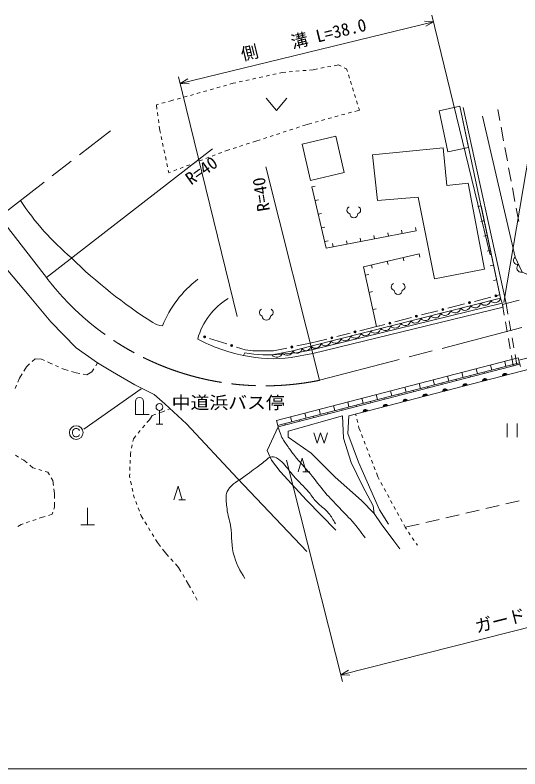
# Model space of a CAD drawing. Units: millimetres, scale not verified. Extents: x 40000 to 680000, y 20000 to 380000.
# Drawn here: x 185097 to 258732, y 205000 to 314998 of the extents above; entities that cross this region are included whole.
import ezdxf
from ezdxf.enums import TextEntityAlignment as Align

# ---------------------------------------------------------------- set-up
doc = ezdxf.new("R2010")
doc.units = ezdxf.units.MM
doc.header["$LTSCALE"] = 1000
doc.linetypes.add('CHAIN', pattern=[18.5, 12, -1.5, 3.5, -1.5])
for name, color, linetype, lineweight in [('M-BGD', 7, 'Continuous', 13), ('M-BMK', 2, 'CHAIN', 13), ('M-BMK-SRVR', 3, 'Continuous', 13), ('M-STR-HTXT', 7, 'Continuous', 13), ('M-STR-STRC', 7, 'Continuous', 13), ('M-TTL-BAND', 7, 'Continuous', 13)]:
    doc.layers.add(name, color=color, linetype=linetype, lineweight=lineweight)
doc.styles.add('ＭＳ ゴシック', font='')
doc.styles.get('ＭＳ ゴシック').set_extended_font_data('MS Gothic')

msp = doc.modelspace()

# ---------------------------------------------------------------- linework, layer by layer
at = {"layer": 'M-BGD'}
for p, q in [((227055, 306890), (227553, 306935)), ((228051, 306981), (228552, 307026)), ((228552, 307026), (229189, 307146)), ((229681, 307238), (230172, 307330)), ((230664, 307422), (231155, 307514)), ((231646, 307606), (232283, 307726)), ((232283, 307726), (232643, 307546)), ((233090, 307322), (233449, 307143)), ((233449, 307143), (233566, 306767)), ((220722, 305885), (221211, 305992)), ((221699, 306099), (222187, 306206)), ((222676, 306313), (223164, 306421)), ((223653, 306528), (224063, 306618)), ((224063, 306618), (224565, 306664)), ((225063, 306709), (225561, 306754)), ((226059, 306799), (226557, 306845)), ((233715, 306289), (233863, 305812)), ((215474, 304644), (215955, 304779)), ((216436, 304915), (216893, 305044)), ((216893, 305044), (217304, 305134)), ((217792, 305241), (218280, 305349)), ((218769, 305456), (219257, 305563)), ((219746, 305670), (220234, 305777)), ((234011, 305334), (234160, 304857)), ((211624, 303558), (212105, 303694)), ((212586, 303829), (213067, 303965)), ((213549, 304101), (214030, 304237)), ((214511, 304372), (214992, 304508)), ((234308, 304379), (234456, 303902)), ((207798, 302479), (208255, 302608)), ((208736, 302743), (209218, 302879)), ((209699, 303015), (210180, 303151)), ((210661, 303286), (211143, 303422)), ((221722, 302866), (223222, 301066)), ((223222, 301066), (224722, 302866)), ((234605, 303424), (234753, 302947)), ((205700, 301896), (206026, 301987)), ((205788, 301268), (205700, 301896)), ((206508, 302121), (206990, 302254)), ((207472, 302388), (207798, 302479)), ((234901, 302469), (235050, 301992)), ((235198, 301514), (235315, 301138)), ((255909, 273710), (249981, 301688)), ((256704, 272892), (250436, 301534)), ((205927, 300278), (205858, 300773)), ((233184, 300552), (232702, 300420)), ((234148, 300817), (233666, 300685)), ((235315, 301138), (234630, 300950)), ((255509, 301199), (255805, 299611)), ((206066, 299288), (205997, 299783)), ((228363, 299228), (227678, 299039)), ((229327, 299493), (228845, 299360)), ((230291, 299757), (229809, 299625)), ((231255, 300022), (230773, 299890)), ((232220, 300287), (231737, 300155)), ((258059, 279696), (253288, 300228)), ((206224, 298165), (206136, 298793)), ((206307, 297768), (206224, 298165)), ((225610, 298361), (225135, 298205)), ((226560, 298672), (226085, 298517)), ((227678, 299039), (227035, 298828)), ((255989, 298628), (256356, 296661)), ((206510, 296789), (206408, 297278)), ((221809, 297114), (221334, 296958)), ((222759, 297425), (222284, 297270)), ((223709, 297737), (223234, 297581)), ((224659, 298049), (224184, 297893)), ((206713, 295809), (206612, 296299)), ((218326, 295996), (217849, 295845)), ((219280, 296296), (218803, 296146)), ((220216, 296591), (219757, 296446)), ((220859, 296802), (220216, 296591)), ((206916, 294830), (206815, 295320)), ((215232, 294969), (214765, 294789)), ((215960, 295250), (215698, 295149)), ((216419, 295395), (215960, 295250)), ((217373, 295695), (216896, 295545)), ((256540, 295678), (256907, 293712)), ((207120, 293851), (207018, 294341)), ((212433, 293888), (211967, 293708)), ((213366, 294248), (212900, 294068)), ((214299, 294608), (213832, 294428)), ((207323, 292872), (207221, 293362)), ((209635, 292807), (209168, 292627)), ((210567, 293167), (210101, 292987)), ((211500, 293528), (211034, 293347)), ((257090, 292729), (257457, 290763)), ((207507, 291985), (207424, 292383)), ((207769, 292087), (207507, 291985)), ((208702, 292447), (208235, 292267)), ((228394, 289912), (228881, 290026)), ((257641, 289780), (258008, 287814)), ((228861, 287925), (229347, 288040)), ((253059, 287163), (252569, 287059)), ((253059, 287163), (255807, 274191)), ((229327, 285939), (229814, 286053)), ((258191, 286831), (258559, 284865)), ((253517, 285001), (253028, 284897)), ((229793, 283952), (230280, 284067)), ((243578, 283512), (243482, 284003)), ((237539, 282340), (237443, 282831)), ((239552, 282731), (239456, 283222)), ((241565, 283121), (241469, 283612)), ((253975, 282839), (253486, 282735)), ((230260, 281966), (230747, 282080)), ((231500, 281168), (231404, 281659)), ((233513, 281559), (233417, 282050)), ((235526, 281949), (235430, 282440)), ((254433, 280677), (253944, 280573)), ((241703, 279610), (241816, 279123)), ((244021, 280147), (244134, 279659)), ((237067, 278538), (237180, 278051)), ((239385, 279074), (239498, 278587)), ((254891, 278515), (254402, 278411)), ((236182, 277025), (236671, 277132)), ((255349, 276353), (254860, 276249)), ((236730, 274536), (237219, 274643)), ((255807, 274191), (255318, 274087)), ((255807, 274191), (255318, 274087)), ((228239, 266695), (255909, 273710)), ((228377, 266149), (256119, 272963)), ((250641, 272853), (248225, 272232)), ((254510, 273849), (252094, 273227)), ((255909, 273710), (256119, 272963)), ((256704, 272892), (256171, 272759)), ((256704, 272892), (258617, 273394)), ((256976, 271363), (256704, 272892)), ((237278, 272046), (237767, 272154)), ((246772, 271858), (244356, 271237)), ((256444, 271231), (256171, 272759)), ((288159, 272336), (258554, 264645)), ((242903, 270863), (240487, 270242)), ((237826, 269557), (235404, 268946)), ((239034, 269868), (237826, 269557)), ((237826, 269557), (238315, 269665)), ((256883, 268769), (256620, 270246)), ((257415, 268902), (257152, 270378)), ((233950, 268579), (232011, 268090)), ((215967, 267010), (213458, 267812)), ((230556, 267723), (228134, 267113)), ((257322, 266308), (257059, 267785)), ((257854, 266441), (257591, 267917)), ((218651, 266152), (217396, 266553)), ((224736, 266412), (222808, 266014)), ((228134, 267113), (226205, 266715)), ((218588, 265733), (218421, 265344)), ((219796, 266020), (218651, 266152)), ((222808, 266014), (219796, 266020)), ((257770, 263795), (257497, 265324)), ((258302, 263928), (258030, 265456)), ((187220, 264089), (186774, 263672)), ((188031, 264848), (187585, 264431)), ((188964, 264808), (188031, 264848)), ((189367, 264612), (188964, 264808)), ((190221, 264199), (189818, 264395)), ((190531, 264060), (190221, 264199)), ((197135, 264248), (196854, 263806)), ((223205, 255848), (258464, 264973)), ((223393, 255122), (258664, 264250)), ((223448, 254913), (258721, 264041)), ((256508, 264467), (256696, 263741)), ((257737, 264010), (257791, 263801)), ((258464, 264973), (258816, 263699)), ((186774, 263672), (186397, 263054)), ((191443, 263651), (190987, 263856)), ((192209, 263307), (191899, 263446)), ((192860, 263130), (192209, 263307)), ((193993, 262820), (193342, 262998)), ((196305, 262942), (195575, 262496)), ((196586, 263384), (196305, 262942)), ((252345, 263390), (252533, 262664)), ((253574, 262933), (253628, 262723)), ((254427, 263928), (254615, 263202)), ((255656, 263472), (255710, 263262)), ((185760, 262009), (185508, 261432)), ((186137, 262627), (185760, 262009)), ((194539, 262708), (193993, 262820)), ((195575, 262496), (195029, 262608)), ((248183, 262312), (248371, 261586)), ((249411, 261856), (249465, 261646)), ((250264, 262851), (250452, 262125)), ((251493, 262394), (251547, 262185)), ((185309, 260973), (185109, 260515)), ((241938, 260696), (242126, 259970)), ((244020, 261235), (244208, 260509)), ((245248, 260778), (245303, 260569)), ((246101, 261774), (246289, 261048)), ((247330, 261317), (247384, 261107)), ((237775, 259619), (237963, 258893)), ((239857, 260158), (240045, 259432)), ((241086, 259701), (241140, 259491)), ((243167, 260240), (243221, 260030)), ((202648, 256718), (202648, 258618)), ((203848, 258618), (203848, 256718)), ((233613, 258542), (233801, 257816)), ((235694, 259080), (235882, 258354)), ((236923, 258624), (236977, 258414)), ((239004, 259162), (239058, 258953)), ((207388, 257426), (207714, 257554)), ((229450, 257464), (229638, 256738)), ((231531, 258003), (231719, 257277)), ((232760, 257546), (232814, 257337)), ((234841, 258085), (234895, 257875)), ((202648, 256718), (204648, 256718)), ((204680, 255946), (205083, 256584)), ((205083, 256584), (205604, 256766)), ((206076, 256931), (206597, 257113)), ((206160, 257309), (206160, 255309)), ((206597, 257113), (206923, 257242)), ((225287, 256387), (225475, 255661)), ((227368, 256926), (227556, 256200)), ((228597, 256469), (228651, 256259)), ((230678, 257008), (230733, 256798)), ((234823, 256504), (234758, 256765)), ((204327, 255525), (204680, 255946)), ((205660, 255309), (206660, 255309)), ((223205, 255848), (223448, 254913)), ((224434, 255392), (224488, 255182)), ((226516, 255930), (226570, 255721)), ((235066, 255534), (234945, 256019)), ((256853, 255410), (256853, 253410)), ((258353, 255410), (258353, 253410)), ((203043, 253992), (203364, 254375)), ((203685, 254758), (204006, 255141)), ((235253, 254788), (235188, 255049)), ((235461, 254247), (235253, 254788)), ((202290, 252788), (202369, 253188)), ((202369, 253188), (202721, 253609)), ((228659, 254043), (229159, 252543)), ((229159, 252543), (229659, 254043)), ((229659, 254043), (230159, 252543)), ((230159, 252543), (230659, 254043)), ((235820, 253314), (235640, 253781)), ((202097, 251807), (202194, 252297)), ((236179, 252381), (235999, 252847)), ((236538, 251447), (236358, 251914)), ((201909, 250563), (201922, 250916)), ((201922, 250916), (202001, 251316)), ((236897, 250514), (236717, 250981)), ((185143, 250769), (185574, 250514)), ((186004, 250260), (186368, 250044)), ((186368, 250044), (186844, 249655)), ((201871, 249564), (201890, 250064)), ((226377, 248367), (226977, 250367)), ((226977, 250367), (227577, 248367)), ((237256, 249581), (237076, 250047)), ((187231, 249339), (187707, 248949)), ((187707, 248949), (188063, 248842)), ((188542, 248697), (189021, 248553)), ((201833, 248565), (201852, 249064)), ((237615, 248647), (237435, 249114)), ((189499, 248408), (189856, 248300)), ((189856, 248300), (190093, 247906)), ((201801, 247712), (201814, 248065)), ((201853, 247456), (201801, 247712)), ((227077, 248367), (228077, 248367)), ((238002, 247640), (237794, 248181)), ((238215, 247246), (238002, 247640)), ((190350, 247478), (190586, 247084)), ((190586, 247084), (190691, 246378)), ((202055, 246477), (201954, 246966)), ((238691, 246366), (238453, 246806)), ((190765, 245883), (190870, 245177)), ((202256, 245497), (202155, 245987)), ((208271, 244253), (208871, 246253)), ((208871, 246253), (209471, 244253)), ((239166, 245487), (238928, 245927)), ((190870, 245177), (190863, 244444)), ((202409, 244751), (202357, 245007)), ((202507, 244498), (202409, 244751)), ((208971, 244253), (209971, 244253)), ((239642, 244607), (239404, 245047)), ((190850, 243210), (190761, 242922)), ((190857, 243944), (190850, 243210)), ((195667, 243118), (195667, 240618)), ((202867, 243565), (202687, 244032)), ((203227, 242632), (203047, 243099)), ((240117, 243727), (239879, 244167)), ((240593, 242848), (240355, 243287)), ((253770, 242999), (255718, 243453)), ((256692, 243680), (258640, 244134)), ((190525, 242156), (189954, 241984)), ((190614, 242444), (190525, 242156)), ((203504, 241912), (203406, 242166)), ((241068, 241968), (240831, 242408)), ((247927, 241637), (249875, 242091)), ((250848, 242318), (252796, 242772)), ((187207, 241080), (186734, 240916)), ((188151, 241408), (187679, 241244)), ((188903, 241669), (188624, 241572)), ((189475, 241840), (188903, 241669)), ((203775, 241463), (203504, 241912)), ((204293, 240607), (204034, 241035)), ((241544, 241088), (241306, 241528)), ((245005, 240956), (246953, 241410)), ((185983, 240655), (185521, 240395)), ((186262, 240752), (185983, 240655)), ((194667, 240618), (196667, 240618)), ((204810, 239752), (204551, 240179)), ((241995, 240254), (241782, 240648)), ((241995, 240254), (244031, 240729)), ((242182, 239980), (241995, 240254)), ((205327, 238896), (205068, 239324)), ((242746, 239154), (242464, 239567)), ((243310, 238328), (243028, 238741)), ((205857, 238019), (205585, 238468)), ((206290, 237465), (205857, 238019)), ((243779, 237640), (243592, 237915)), ((207033, 236518), (206599, 237072)), ((207483, 236020), (207033, 236518)), ((208154, 235278), (207818, 235649)), ((208939, 234409), (208489, 234907)), ((209293, 233800), (208939, 234409)), ((209795, 232935), (209544, 233368)), ((210399, 231894), (210046, 232503)), ((210665, 231415), (210399, 231894)), ((211149, 230540), (210907, 230977)), ((211657, 229623), (211391, 230102))]:
    msp.add_line(p, q, dxfattribs=at)
for points in [[(249981, 301688), (251251, 295694), (248230, 295053), (246960, 301047)], [(226947, 296165), (228190, 290862), (233119, 292018), (231875, 297321)], [(243909, 288431), (237982, 287923), (237220, 294612), (247549, 295628), (248057, 290125), (251190, 290463), (253561, 277933), (246279, 276493)], [(232844, 256502), (224949, 254303), (224949, 253420), (228302, 251095), (231808, 247570), (235647, 244146), (237486, 242271), (237306, 243370), (235791, 246309), (234097, 249716), (232979, 253267)]]:
    msp.add_lwpolyline(points, close=True, dxfattribs=at)
for points in [[(258059, 279696), (259043, 277503), (262170, 276173), (264640, 276103), (280518, 280344), (289950, 289555), (289950, 292224), (289496, 296503)], [(243578, 283512), (230493, 280973), (228394, 289912)], [(227673, 236745), (217520, 247358), (210078, 255341), (206959, 258261), (205391, 259631), (202543, 261038), (199325, 262924), (197135, 264248), (193985, 266425), (190297, 270255), (187134, 274040), (184795, 276812), (182686, 279272), (180820, 281814), (179748, 283189)], [(237826, 269557), (235908, 278270), (244021, 280147)], [(256119, 272963), (256275, 272358), (228513, 265607), (225382, 265019)], [(288823, 270790), (258963, 263042), (233770, 256509)], [(222595, 265421), (225587, 265999), (228239, 266695)], [(223885, 265514), (226145, 265721), (228377, 266149)], [(239554, 240698), (238230, 242798), (235176, 249764), (233655, 253961), (233770, 256509)], [(231871, 239827), (227626, 244208), (223786, 248399), (222489, 250075), (221867, 251454), (223448, 254913)], [(237486, 242271), (238516, 240759), (240336, 238271), (241238, 237136)]]:
    msp.add_lwpolyline(points, dxfattribs=at)
for centre, radius in [((255236, 274035), 150), ((255236, 274035), 120), ((255236, 274035), 100), ((251368, 273040), 150), ((251368, 273040), 120), ((251368, 273040), 100), ((247499, 272045), 150), ((247499, 272045), 120), ((247499, 272045), 100), ((243630, 271050), 150), ((243630, 271050), 120), ((243630, 271050), 100), ((239761, 270055), 150), ((239761, 270055), 120), ((239761, 270055), 100), ((234677, 268763), 150), ((234677, 268763), 120), ((234677, 268763), 100), ((212743, 268041), 150), ((212743, 268041), 120), ((212743, 268041), 100), ((231283, 267907), 150), ((231283, 267907), 120), ((231283, 267907), 100), ((216682, 266782), 150), ((216682, 266782), 120), ((216682, 266782), 100), ((225471, 266563), 150), ((225471, 266563), 120), ((225471, 266563), 100), ((206160, 257809), 500)]:
    msp.add_circle(centre, radius, dxfattribs=at)
for centre, radius, start, end in [((219668, 310470), 40619, 213.7034, 229.56622), ((234038, 286545), 536, 116.08703, 255.33416), ((234503, 286026), 600, 180, 0), ((234967, 286545), 536, 284.66584, 63.91297), ((243221, 330262), 71141, 225.46264, 237.67343), ((258406, 279193), 611, 124.66679, 283.6761), ((258899, 278097), 611, 124.66679, 283.6761), ((221443, 263752), 15975, 127.26789, 158.38015), ((240509, 275352), 536, 116.08703, 255.33416), ((241438, 275352), 536, 284.66584, 63.91297), ((240974, 274833), 600, 180, 0), ((221304, 265169), 9904, 121.07087, 165.02914), ((252191, 273091), 814, 216.92813, 351.52136), ((253647, 273460), 814, 216.92813, 351.52136), ((255104, 273830), 814, 216.92813, 351.52136), ((221271, 271591), 536, 116.08703, 255.33416), ((222200, 271591), 536, 284.66584, 63.91297), ((247822, 271984), 814, 216.92813, 351.52136), ((249278, 272353), 814, 216.92813, 351.52136), ((250735, 272722), 814, 216.92813, 351.52136), ((221735, 271073), 600, 180, 0), ((243453, 270876), 814, 216.92813, 351.52136), ((244909, 271245), 814, 216.92813, 351.52136), ((246366, 271615), 814, 216.92813, 351.52136), ((206994, 272972), 3358, 237.27922, 263.11751), ((239084, 269769), 814, 216.92813, 351.52136), ((240540, 270138), 814, 216.92813, 351.52136), ((241997, 270507), 814, 216.92813, 351.52136), ((234715, 268661), 814, 216.92813, 351.52136), ((236172, 269030), 814, 216.92813, 351.52136), ((237628, 269400), 814, 216.92813, 351.52136), ((222675, 287841), 22896, 241.45828, 259.29035), ((230346, 267554), 814, 216.92813, 351.52136), ((231803, 267923), 814, 216.92813, 351.52136), ((233259, 268292), 814, 216.92813, 351.52136), ((226194, 266386), 720, 212.48309, 356.92546), ((227520, 266734), 720, 212.48309, 356.92546), ((228890, 267185), 814, 216.92813, 351.52136), ((222845, 285370), 20508, 257.54235, 277.10635), ((221960, 283139), 17730, 259.0359, 276.23366), ((223281, 265890), 830, 214.39382, 347.50279), ((224777, 266179), 830, 214.39382, 347.50279), ((253640, 261605), 354, 23.3337, 185.73887), ((253640, 261605), 283, 25.55773, 183.51484), ((253640, 261605), 212, 29.30406, 179.76851), ((256544, 262358), 354, 23.3337, 185.73887), ((256544, 262358), 283, 25.55773, 183.51484), ((256544, 262358), 212, 29.30406, 179.76851), ((256544, 262358), 142, 37.01579, 172.05678), ((256544, 262358), 100, 47.33345, 161.73912), ((250736, 260852), 354, 23.3337, 185.73887), ((250736, 260852), 283, 25.55773, 183.51484), ((250736, 260852), 212, 29.30406, 179.76851), ((250736, 260852), 142, 37.01579, 172.05678), ((250736, 260852), 100, 47.33345, 161.73912), ((253640, 261605), 142, 37.01579, 172.05678), ((253640, 261605), 100, 47.33345, 161.73912), ((244928, 259346), 354, 23.3337, 185.73887), ((244928, 259346), 283, 25.55773, 183.51484), ((247832, 260099), 354, 23.3337, 185.73887), ((247832, 260099), 283, 25.55773, 183.51484), ((247832, 260099), 212, 29.30406, 179.76851), ((247832, 260099), 142, 37.01579, 172.05678), ((247832, 260099), 100, 47.33345, 161.73912), ((203248, 258618), 600, 0, 180), ((242024, 258593), 354, 23.3337, 185.73887), ((242024, 258593), 283, 25.55773, 183.51484), ((242024, 258593), 212, 29.30406, 179.76851), ((242024, 258593), 142, 37.01579, 172.05678), ((242024, 258593), 100, 47.33345, 161.73912), ((244928, 259346), 212, 29.30406, 179.76851), ((244928, 259346), 142, 37.01579, 172.05678), ((244928, 259346), 100, 47.33345, 161.73912), ((236216, 257087), 354, 23.3337, 185.73887), ((239120, 257840), 354, 23.3337, 185.73887), ((239120, 257840), 283, 25.55773, 183.51484), ((239120, 257840), 212, 29.30406, 179.76851), ((239120, 257840), 142, 37.01579, 172.05678), ((239120, 257840), 100, 47.33345, 161.73912), ((236216, 257087), 283, 25.55773, 183.51484), ((236216, 257087), 212, 29.30406, 179.76851), ((236216, 257087), 142, 37.01579, 172.05678), ((236216, 257087), 100, 47.33345, 161.73912)]:
    msp.add_arc(centre, radius, start, end, dxfattribs=at)
for points, knots in [([(236153, 238741), (235427, 239736), (235212, 240019), (234557, 240796), (233763, 241739), (233236, 242194), (232394, 243095), (231577, 243968), (231091, 244432), (230312, 245339), (229421, 246377), (229012, 247033), (228135, 248083), (227257, 249135), (226689, 249660), (225837, 250733), (225456, 251213), (225270, 251502), (224918, 252004), (224554, 252522), (224308, 252790), (224025, 253356), (223854, 253700), (223806, 253914), (223674, 254275), (223583, 254524), (223555, 254603), (223448, 254913)], [0, 0, 0, 0, 1, 1, 1, 2, 2, 2, 3, 3, 3, 4, 4, 4, 5, 5, 5, 6, 6, 6, 7, 7, 7, 8, 8, 8, 9, 9, 9, 9]), ([(218631, 232766), (217807, 234087), (217527, 234626), (217090, 235929), (216514, 237644), (216824, 238742), (216522, 240526), (216361, 241473), (216103, 241976), (216008, 242932), (215928, 243743), (215821, 244204), (215900, 245014), (215925, 245270), (215986, 245415), (216116, 245636), (216771, 246748), (217646, 246945), (218658, 247745), (219569, 248466), (220120, 248817), (221038, 249530), (221328, 249756), (221477, 249900), (221768, 250125), (221969, 250280), (222045, 250447), (222291, 250513), (222647, 250608), (222902, 250567), (223228, 250395), (223679, 250157), (223875, 249924), (224228, 249557), (224857, 248903), (225115, 248453), (225715, 247772), (226566, 246808), (227119, 246338), (227960, 245366), (228413, 244841), (228563, 244462), (229041, 243960), (229696, 243272), (230237, 243055), (230826, 242310), (231277, 241741), (231434, 241485), (231826, 240742)], [0, 0, 0, 0, 1, 1, 1, 2, 2, 2, 3, 3, 3, 4, 4, 4, 5, 5, 5, 6, 6, 6, 7, 7, 7, 8, 8, 8, 9, 9, 9, 10, 10, 10, 11, 11, 11, 12, 12, 12, 13, 13, 13, 14, 14, 14, 15, 15, 15, 16, 16, 16, 16])]:
    msp.add_open_spline(points, degree=3, knots=knots, dxfattribs=at)
at = {"layer": 'M-BMK'}
for p, q in [((165218, 271947), (199030, 298108)), ((183308, 284932), (189657, 276718)), ((229496, 261704), (271370, 272610))]:
    msp.add_line(p, q, dxfattribs=at)
msp.add_arc((221518, 300897), 39997, 217.19504, 281.50553, dxfattribs=at)
at = {"layer": 'M-BMK-SRVR'}
for p, q in [((189657, 276718), (213910, 295471)), ((229496, 261704), (221649, 292865))]:
    msp.add_line(p, q, dxfattribs=at)
at = {"layer": 'M-STR-HTXT'}
for p, q in [((254415, 280024), (245883, 314998)), ((209170, 305013), (246120, 314027)), ((246120, 314027), (244817, 314095)), ((246120, 314027), (244994, 313366)), ((217466, 271010), (208933, 305984)), ((209170, 305013), (210296, 305673)), ((209170, 305013), (210474, 304944)), ((256368, 273078), (261054, 300605)), ((224675, 250066), (232854, 217775)), ((232609, 218744), (295796, 234748)), ((232609, 218744), (233728, 219414)), ((232609, 218744), (233912, 218687))]:
    msp.add_line(p, q, dxfattribs=at)
at = {"layer": 'M-STR-STRC'}
for p, q in [((195103, 254580), (203505, 260448)), ((193515, 254375), (193465, 254175)), ((193465, 254175), (193465, 253975)), ((193615, 254525), (193515, 254375)), ((193765, 254625), (193615, 254525)), ((193915, 254675), (193765, 254625)), ((194115, 254675), (193915, 254675)), ((194265, 254625), (194115, 254675)), ((194415, 254525), (194265, 254625)), ((194515, 254375), (194415, 254525)), ((193465, 253975), (193515, 253775)), ((193515, 253775), (193615, 253625)), ((193615, 253625), (193765, 253525)), ((193765, 253525), (193915, 253475)), ((193915, 253475), (194115, 253475)), ((194115, 253475), (194265, 253525)), ((194265, 253525), (194415, 253625)), ((194415, 253625), (194515, 253775))]:
    msp.add_line(p, q, dxfattribs=at)
msp.add_circle((194015, 254075), 1000, dxfattribs=at)
at = {"layer": 'M-TTL-BAND'}
msp.add_line((40000, 205000), (579000, 205000), dxfattribs=at)

# ---------------------------------------------------------------- texts
at = {"layer": 'M-BGD', "style": 'ＭＳ ゴシック', "width": 1.1}
msp.add_text('中道浜バス停', height=1833, dxfattribs=at).set_placement((216181, 256990), align=Align.BOTTOM_CENTER)
at = {"layer": 'M-BMK-SRVR', "style": 'ＭＳ ゴシック'}
for rotation, p in [(35.397, (210243, 290869)), (99.053, (221377, 286364))]:
    msp.add_text('R=40', height=1833, rotation=rotation, dxfattribs=at).set_placement(p, align=Align.MIDDLE_LEFT)
at = {"layer": 'M-STR-HTXT', "style": 'ＭＳ ゴシック'}
for s, rotation, p in [('側\u3000\u3000溝 L=38.0', 13.71, (227527, 310005)), ('ガードレール L=65.0', 14.213, (264080, 227231))]:
    msp.add_text(s, height=1833, rotation=rotation, dxfattribs=at).set_placement(p, align=Align.BOTTOM_CENTER)

doc.saveas('drawing.dxf')
